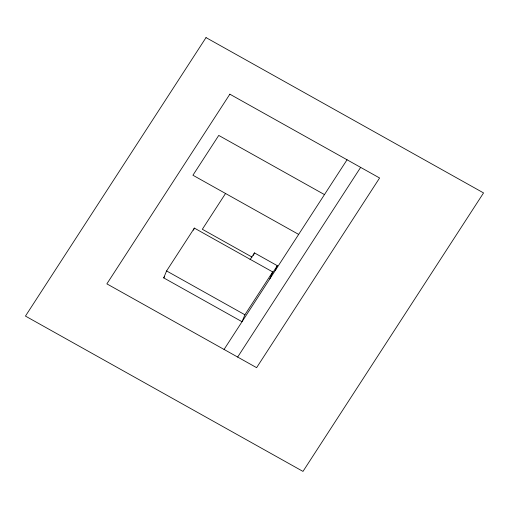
<?xml version="1.0" encoding="UTF-8"?>
<svg xmlns="http://www.w3.org/2000/svg" width="509" height="509" viewBox="0 0 509 509"><rect width="100%" height="100%" fill="white"/><g stroke="black" fill="none" stroke-linecap="round" stroke-linejoin="round"><path stroke-width="0.76" d="M272.684 271.927L244.905 314.772L242.042 321.72L163.72 277.889L166.583 270.941L194.362 228.096L272.684 271.927L269.821 278.875M193.503 230.176L194.362 228.096M253.406 255.48L254.462 252.903L277.31 265.692L275.452 270.19M163.72 277.889L164.572 276.572M225.538 193.49L202.334 229.273L252 257.064M250.04 259.724L254.462 252.903M271.679 274.37L277.31 265.692M224.062 349.448L347.049 159.775M237.658 357.057L360.639 167.378M324.468 194.597L218.743 135.426L192.93 175.236L298.656 234.407M166.583 270.941L244.905 314.772M206.018 37.596L25.45 316.083L302.982 471.404L483.55 192.917L206.018 37.596M229.858 94.19L106.871 283.863L256.612 367.663L379.599 177.991L229.858 94.19"/></g></svg>
